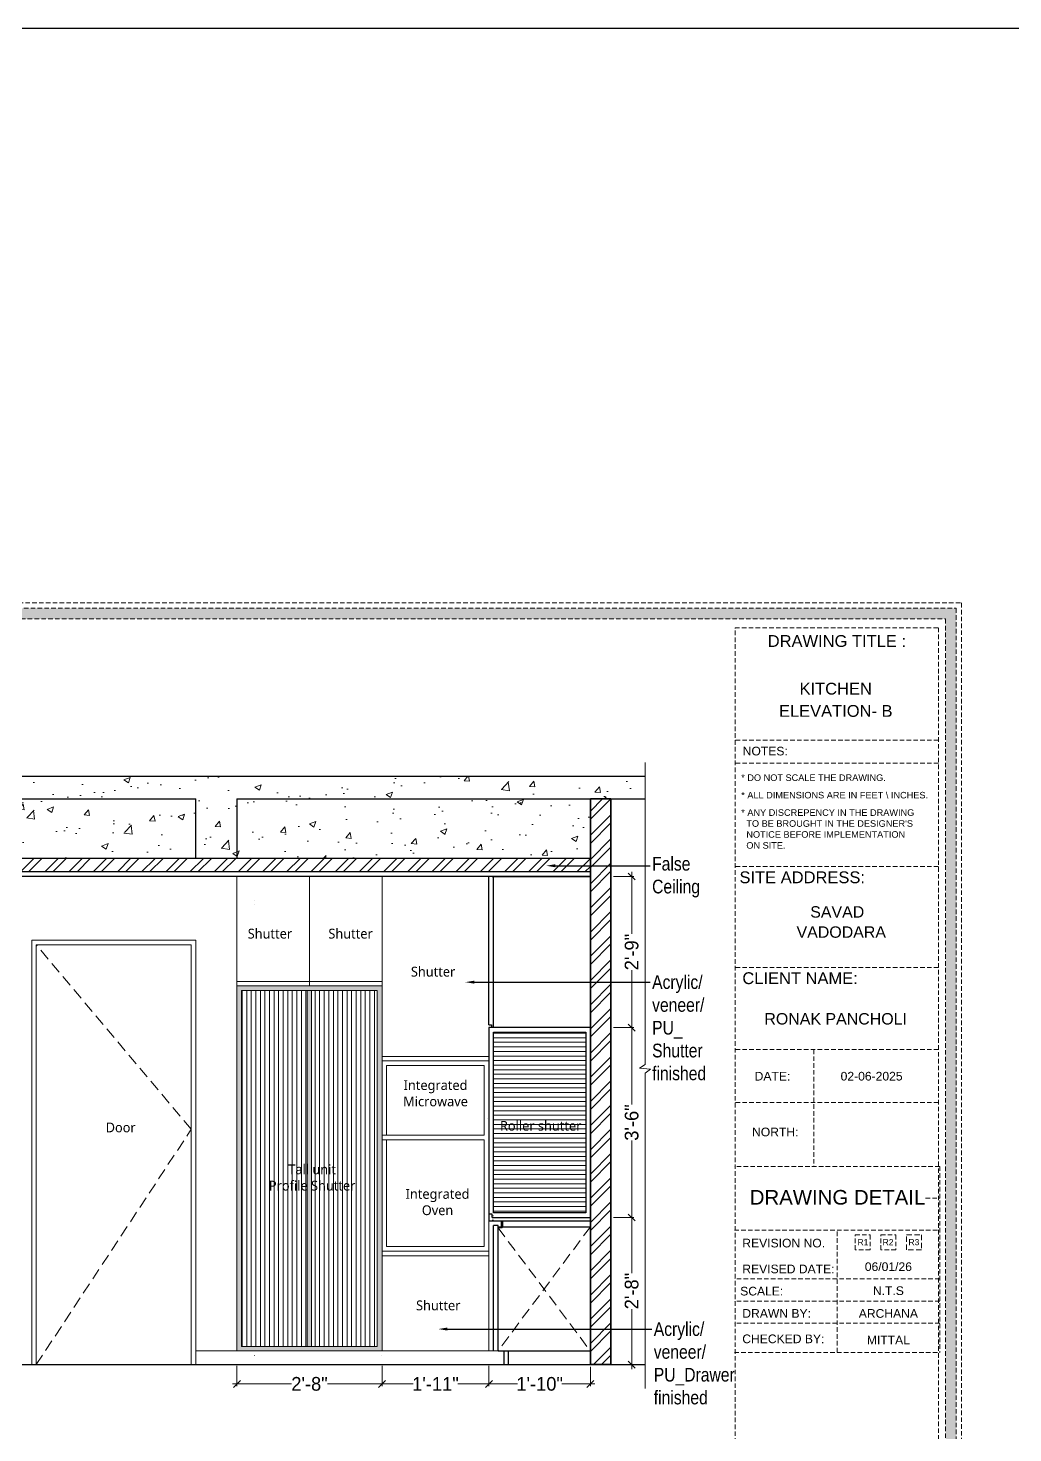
# Model space of a CAD drawing. Header units: millimetres. Extents: x 56222 to 3066687, y -650199 to -121287.
# Drawn here: x 140766.1 to 140982, y -184233.2 to -183925.3 of the extents above; entities that cross this region are included whole.
import ezdxf
from ezdxf import colors
from ezdxf.entities.mleader import LeaderData, LeaderLine
from ezdxf.enums import TextEntityAlignment as Align
from ezdxf.math import Vec2, Vec3

# ---------------------------------------------------------------- set-up
doc = ezdxf.new("R2010")
doc.units = ezdxf.units.MM
doc.header["$MEASUREMENT"] = 0
doc.header["$PDMODE"] = 35
for name, pattern in [('DASHED', [0.75, 0.5, -0.25]), ('DASHED2', [0.375, 0.25, -0.125]), ('DASHEDX2', [1.5, 1, -0.5])]:
    doc.linetypes.add(name, pattern=pattern)
doc.layers.get('Defpoints').update_dxf_attribs({"color": 220})
doc.layers.add('AR HATCH-7', color=7, linetype='Continuous')
doc.layers.add('str coll', color=6, linetype='Continuous')
for name, color, linetype, lineweight in [('COLUMN', 1, 'Continuous', 30), ('Dimension', 10, 'DASHEDX2', 20), ('el', 7, 'Continuous', 20), ('ELEVATION', 250, 'Continuous', 9), ('FIRST FLOOR ( DW_RAIL )', 7, 'Continuous', 9), ('FURNITURE', 32, 'Continuous', 9), ('furniture dimensions', 1, 'DASHED', 0), ('FURNITURE-1', 252, 'Continuous', 13), ('Labelling', 1, 'Continuous', 25), ('NAME PLATE', 7, 'Continuous', 25), ('SECTION ( SLAB PLine )', 104, 'Continuous', 30), ('Text', 7, 'Continuous', 15), ('wall', 7, 'Continuous', 30), ('XX~SLAB ( BEAM )~ ( DIM )', 7, 'Continuous', 9)]:
    doc.layers.add(name, color=color, linetype=linetype, lineweight=lineweight)
doc.layers.add('hatch', color=250, linetype='Continuous', lineweight=9, transparency=0.5)
doc.styles.add('Arial', font='arial.ttf')
doc.styles.add('century g', font='GOTHIC.TTF')
doc.styles.get("Standard").update_dxf_attribs({"font": 'arial.ttf', "height": 6})
doc.styles.add('style4', font='ARIALN.TTF')
doc.dimstyles.new('Archana', dxfattribs={"dimtxt": 2, "dimasz": 0.75, "dimexe": 0.5, "dimexo": 0.5, "dimgap": 0, "dimtad": 0, "dimzin": 0, "dimdsep": 46, "dimlunit": 4, "dimtxsty": 'century g', "dimblk": 'OBLIQUE', "dimcen": 0, "dimdle": 1, "dimclrd": 256, "dimclre": 256, "dimclrt": 256, "dimadec": 0, "dimazin": 0, "dimtfac": 1, "dimtofl": 0, "dimtmove": 1, "dimatfit": 3, "dimfxl": 1, "dimfxlon": 1, "dimtolj": 1, "dimtzin": 0, "dimlwd": -1, "dimlwe": -1, "dimarcsym": 0})
pattern_1 = [(50, (1826.904, 2.807), (14.34520365, -1.2550427), [1.5, -16.5]), (355, (1826.904, 2.807), (-2.7750267, 15.0438427), [1.2, -13.2]), (100.4514445, (1828.099, 2.702), (11.5701769, 13.7887998), [1.2748038, -14.0228422]), (46.1842, (1826.904, 6.807), (21.3448266, -3.3103856), [2.25, -24.75]), (96.635635, (1828.682, 6.531), (18.693239, 19.482372), [1.9122068, -21.0342752]), (351.184164, (1826.904, 6.807), (18.693239, 19.482372), [1.8, -19.8]), (21, (1828.904, 5.807), (11.93814104, -8.0523778), [1.5, -16.5]), (326, (1828.904, 5.807), (4.8663066, 14.5030009), [1.2, -13.2]), (71.451445, (1829.899, 5.136), (16.8044475, 6.45062306), [1.2748038, -14.0228422]), (37.5, (1826.904, 2.807), (0.24319711, 6.65787708), [0, -13.04, 0, -13.4, 0, -13.25]), (7.5, (1826.904, 2.807), (5.26139075, 7.88823424), [0, -7.64, 0, -12.74, 0, -5.05]), (327.5, (1822.444, 2.807), (10.67644872, -0.45109743), [0, -5, 0, -15.6, 0, -20.7]), (317.5, (1820.444, 2.807), (11.6637234, 2.00209965), [0, -6.5, 0, -10.36, 0, -14.7])]

# ---------------------------------------------------------------- blocks, each defined once
blk = doc.blocks.new('_Oblique')
at = {"layer": 'wall', "color": 0, "lineweight": -2}
blk.add_line((-0.5, -0.5), (0.5, 0.5), dxfattribs=at)
blk = doc.blocks.new('*D399')
at = {"layer": 'Defpoints', "color": 0, "linetype": 'Continuous', "lineweight": 30, "transparency": 16777216}
for p in [(140811.86, -184215.24), (140843.68, -184215.24), (140843.68, -184222.47)]:
    blk.add_point(p, dxfattribs=at)
at = {"layer": 'furniture dimensions', "color": 5, "linetype": 'ByBlock', "transparency": 16777216}
blk.add_line((140811.86, -184218.47), (140811.86, -184222.97), dxfattribs=at)
at = {"layer": 'furniture dimensions', "color": 5, "linetype": 'Continuous', "transparency": 16777216}
for p, q in [((140843.68, -184218.47), (140843.68, -184222.97)), ((140810.86, -184222.47), (140823.81, -184222.47)), ((140844.68, -184222.47), (140831.72, -184222.47))]:
    blk.add_line(p, q, dxfattribs=at)
at = {"layer": 'furniture dimensions', "color": 5, "linetype": 'Continuous', "transparency": 16777216, "xscale": 1.5, "yscale": 1.5, "zscale": 1.5, "rotation": 180}
blk.add_blockref('_Oblique', (140811.86, -184222.47), dxfattribs=at)
at = {"layer": 'furniture dimensions', "color": 5, "linetype": 'Continuous', "transparency": 16777216, "xscale": 1.5, "yscale": 1.5, "zscale": 1.5}
blk.add_blockref('_Oblique', (140843.68, -184222.47), dxfattribs=at)
at = {"layer": 'furniture dimensions', "linetype": 'Continuous', "lineweight": 0, "transparency": 16777216, "insert": (140827.77, -184222.47), "char_height": 3, "attachment_point": 5, "style": 'century g'}
blk.add_mtext('\\A1;2\'-8"', dxfattribs=at)
blk = doc.blocks.new('*D400')
at = {"layer": 'Defpoints', "color": 0, "linetype": 'Continuous', "lineweight": 30, "transparency": 16777216}
for p in [(140843.68, -184215.24), (140867.11, -184215.24), (140867.11, -184222.47)]:
    blk.add_point(p, dxfattribs=at)
at = {"layer": 'furniture dimensions', "color": 5, "linetype": 'ByBlock', "transparency": 16777216}
blk.add_line((140843.68, -184218.47), (140843.68, -184222.97), dxfattribs=at)
at = {"layer": 'furniture dimensions', "color": 5, "linetype": 'Continuous', "transparency": 16777216}
for p, q in [((140867.11, -184218.47), (140867.11, -184222.97)), ((140842.68, -184222.47), (140850.52, -184222.47)), ((140868.11, -184222.47), (140860.27, -184222.47))]:
    blk.add_line(p, q, dxfattribs=at)
at = {"layer": 'furniture dimensions', "color": 5, "linetype": 'Continuous', "transparency": 16777216, "xscale": 1.5, "yscale": 1.5, "zscale": 1.5, "rotation": 180}
blk.add_blockref('_Oblique', (140843.68, -184222.47), dxfattribs=at)
at = {"layer": 'furniture dimensions', "color": 5, "linetype": 'Continuous', "transparency": 16777216, "xscale": 1.5, "yscale": 1.5, "zscale": 1.5}
blk.add_blockref('_Oblique', (140867.11, -184222.47), dxfattribs=at)
at = {"layer": 'furniture dimensions', "linetype": 'Continuous', "lineweight": 0, "transparency": 16777216, "insert": (140855.39, -184222.47), "char_height": 3, "attachment_point": 5, "style": 'century g'}
blk.add_mtext('\\A1;1\'-11"', dxfattribs=at)
blk = doc.blocks.new('*D401')
at = {"layer": 'Defpoints', "color": 0, "linetype": 'Continuous', "lineweight": 30, "transparency": 16777216}
for p in [(140867.11, -184215.24), (140889.36, -184218.24), (140867.11, -184222.47)]:
    blk.add_point(p, dxfattribs=at)
at = {"layer": 'furniture dimensions', "color": 5, "linetype": 'Continuous', "transparency": 16777216}
for p, q in [((140867.11, -184218.47), (140867.11, -184222.97)), ((140866.11, -184222.47), (140873.35, -184222.47)), ((140890.36, -184222.47), (140883.11, -184222.47))]:
    blk.add_line(p, q, dxfattribs=at)
at = {"layer": 'furniture dimensions', "color": 5, "linetype": 'ByBlock', "transparency": 16777216}
blk.add_line((140889.36, -184218.74), (140889.36, -184222.97), dxfattribs=at)
at = {"layer": 'furniture dimensions', "color": 5, "linetype": 'Continuous', "transparency": 16777216, "xscale": 1.5, "yscale": 1.5, "zscale": 1.5, "rotation": 180}
blk.add_blockref('_Oblique', (140867.11, -184222.47), dxfattribs=at)
at = {"layer": 'furniture dimensions', "color": 5, "linetype": 'Continuous', "transparency": 16777216, "xscale": 1.5, "yscale": 1.5, "zscale": 1.5}
blk.add_blockref('_Oblique', (140889.36, -184222.47), dxfattribs=at)
at = {"layer": 'furniture dimensions', "linetype": 'Continuous', "lineweight": 0, "transparency": 16777216, "insert": (140878.23, -184222.47), "char_height": 3, "attachment_point": 5, "style": 'century g'}
blk.add_mtext('\\A1;1\'-10"', dxfattribs=at)
blk = doc.blocks.new('*D402')
at = {"layer": 'Defpoints', "color": 0, "linetype": 'Continuous', "lineweight": 30, "transparency": 16777216}
for p in [(140867.83, -184185.99), (140898.41, -184185.99), (140887, -184218.24)]:
    blk.add_point(p, dxfattribs=at)
at = {"layer": 'furniture dimensions', "color": 5, "linetype": 'Continuous', "transparency": 16777216}
for p, q in [((140898.41, -184184.99), (140898.41, -184198.16)), ((140894.41, -184185.99), (140898.91, -184185.99)), ((140898.41, -184219.24), (140898.41, -184206.07))]:
    blk.add_line(p, q, dxfattribs=at)
at = {"layer": 'furniture dimensions', "color": 5, "linetype": 'ByBlock', "transparency": 16777216}
blk.add_line((140894.41, -184218.24), (140898.91, -184218.24), dxfattribs=at)
at = {"layer": 'furniture dimensions', "color": 5, "linetype": 'Continuous', "transparency": 16777216, "xscale": 1.5, "yscale": 1.5, "zscale": 1.5}
for p, rotation in [((140898.41, -184185.99), 90), ((140898.41, -184218.24), 270)]:
    blk.add_blockref('_Oblique', p, dxfattribs=dict(at, rotation=rotation))
at = {"layer": 'furniture dimensions', "linetype": 'Continuous', "lineweight": 0, "transparency": 16777216, "insert": (140898.41, -184202.12), "char_height": 3, "attachment_point": 5, "rotation": 90, "style": 'century g'}
blk.add_mtext('\\A1;2\'-8"', dxfattribs=at)
blk = doc.blocks.new('*D403')
at = {"layer": 'Defpoints', "color": 0, "linetype": 'Continuous', "lineweight": 30, "transparency": 16777216}
for p in [(140887, -184144.37), (140898.41, -184144.37), (140887, -184185.98)]:
    blk.add_point(p, dxfattribs=at)
at = {"layer": 'furniture dimensions', "color": 5, "linetype": 'Continuous', "transparency": 16777216}
for p, q in [((140894.41, -184144.37), (140898.91, -184144.37)), ((140898.41, -184143.37), (140898.41, -184161.23)), ((140898.41, -184186.98), (140898.41, -184169.12))]:
    blk.add_line(p, q, dxfattribs=at)
at = {"layer": 'furniture dimensions', "color": 5, "linetype": 'ByBlock', "transparency": 16777216}
blk.add_line((140894.41, -184185.98), (140898.91, -184185.98), dxfattribs=at)
at = {"layer": 'furniture dimensions', "color": 5, "linetype": 'Continuous', "transparency": 16777216, "xscale": 1.5, "yscale": 1.5, "zscale": 1.5}
for p, rotation in [((140898.41, -184144.37), 90), ((140898.41, -184185.98), 270)]:
    blk.add_blockref('_Oblique', p, dxfattribs=dict(at, rotation=rotation))
at = {"layer": 'furniture dimensions', "linetype": 'Continuous', "lineweight": 0, "transparency": 16777216, "insert": (140898.41, -184165.18), "char_height": 3, "attachment_point": 5, "rotation": 90, "style": 'century g'}
blk.add_mtext('\\A1;3\'-6"', dxfattribs=at)
blk = doc.blocks.new('*D404')
at = {"layer": 'Defpoints', "color": 0, "linetype": 'Continuous', "lineweight": 30, "transparency": 16777216}
for p in [(140887, -184111.24), (140898.41, -184111.24), (140887, -184144.37)]:
    blk.add_point(p, dxfattribs=at)
at = {"layer": 'furniture dimensions', "color": 5, "linetype": 'Continuous', "transparency": 16777216}
for p, q in [((140894.41, -184111.24), (140898.91, -184111.24)), ((140898.41, -184110.24), (140898.41, -184123.85)), ((140898.41, -184145.37), (140898.41, -184131.76))]:
    blk.add_line(p, q, dxfattribs=at)
at = {"layer": 'furniture dimensions', "color": 5, "linetype": 'ByBlock', "transparency": 16777216}
blk.add_line((140894.41, -184144.37), (140898.91, -184144.37), dxfattribs=at)
at = {"layer": 'furniture dimensions', "color": 5, "linetype": 'Continuous', "transparency": 16777216, "xscale": 1.5, "yscale": 1.5, "zscale": 1.5}
for p, rotation in [((140898.41, -184111.24), 90), ((140898.41, -184144.37), 270)]:
    blk.add_blockref('_Oblique', p, dxfattribs=dict(at, rotation=rotation))
at = {"layer": 'furniture dimensions', "linetype": 'Continuous', "lineweight": 0, "transparency": 16777216, "insert": (140898.41, -184127.81), "char_height": 3, "attachment_point": 5, "rotation": 90, "style": 'century g'}
blk.add_mtext('\\A1;2\'-9"', dxfattribs=at)
blk = doc.blocks.new('aggerg')
at = {"layer": 'Dimension', "color": 42, "true_color": 0xd39e00}
blk.add_lwpolyline([(-1.41, 1.41), (1.41, 1.41), (1.41, -1.41), (-1.41, -1.41)], close=True, dxfattribs=at)
at = {"layer": 'NAME PLATE', "lineweight": 0, "insert": (-0.03, 0.62), "char_height": 1.151, "width": 2.2458, "attachment_point": 2, "style": 'Arial'}
blk.add_mtext('R3', dxfattribs=at)

msp = doc.modelspace()

# ---------------------------------------------------------------- hatches: boundary and pattern name
at = {"lineweight": 30}
h = msp.add_hatch(color=7, dxfattribs=at)
h.dxf.hatch_style = 1
h.paths.add_polyline_path([(140828.24, -184136.24), (140827.24, -184136.24), (140827.24, -184214.24), (140828.24, -184214.24)], flags=0)
h.paths.add_polyline_path([(140843.68, -184135.24), (140811.86, -184135.24), (140811.86, -184215.24), (140843.68, -184215.24)])
h.paths.add_polyline_path([(140812.86, -184214.24), (140812.86, -184136.24), (140842.63, -184136.24), (140842.63, -184214.24)], flags=16)
h.paths.add_polyline_path([(140828.24, -184214.24), (140827.24, -184214.24), (140827.24, -184136.24), (140828.24, -184136.24)], flags=16)
at = {"layer": 'AR HATCH-7', "lineweight": 18, "true_color": 0x939598, "transparency": 33554687}
h = msp.add_hatch(dxfattribs=at)
h.set_pattern_fill('ANSI32', color=252, scale=10)
h.paths.add_polyline_path([(140893.86, -184105.89), (140889.36, -184105.89), (140889.36, -184141.28), (140893.86, -184141.28)])
h.paths.add_polyline_path([(140893.86, -184094.24), (140889.36, -184094.24), (140889.36, -184105.89), (140893.86, -184105.89)])
h.paths.add_polyline_path([(140893.86, -184141.28), (140889.36, -184141.28), (140889.36, -184144.37), (140889.36, -184144.37), (140889.36, -184208.88), (140893.86, -184208.88)])
h.paths.add_polyline_path([(140893.86, -184208.88), (140889.36, -184208.88), (140889.36, -184218.24), (140893.86, -184218.24)])
at = {"layer": 'Dimension', "true_color": 0xd39e00}
h = msp.add_hatch(color=42, dxfattribs=at)
h.paths.add_polyline_path([(140637.65, -184286.11), (140969.58, -184286.11), (140969.58, -184052.47), (140637.65, -184052.47)])
h.paths.add_polyline_path([(140639.98, -184283.78), (140967.25, -184283.78), (140967.25, -184054.8), (140639.98, -184054.8)], flags=16)
at = {"layer": 'FURNITURE', "lineweight": 0, "transparency": 33554600}
h = msp.add_hatch(dxfattribs=at)
h.set_pattern_fill('ANSI31', color=9, scale=8, angle=45)
h.paths.add_polyline_path([(140827.24, -184136.24), (140812.86, -184136.24), (140812.86, -184214.24), (140827.24, -184214.24)])
h.paths.add_polyline_path([(140827.24, -184112.24), (140827.24, -184112.24), (140827.24, -184214.24), (140827.24, -184214.24)])
h = msp.add_hatch(dxfattribs=at)
h.set_pattern_fill('ANSI31', color=9, scale=8, angle=45)
h.paths.add_polyline_path([(140842.63, -184136.24), (140828.24, -184136.24), (140828.24, -184214.24), (140842.63, -184214.24)])
h = msp.add_hatch(dxfattribs=at)
h.set_pattern_fill('ANSI31', color=9, scale=8, angle=135)
h.set_pattern_definition([(180, (2476.4112, -786.5934), (-1e-16, -1), [])])
h.paths.add_polyline_path([(140888.35, -184145.35), (140868.08, -184145.4), (140868.08, -184186.99), (140867.83, -184186.99), (140867.83, -184186.24), (140867.83, -184186.24), (140867.83, -184184.99), (140888.36, -184184.98)])
at = {"layer": 'FURNITURE-1', "lineweight": 18, "true_color": 0xc7c8ca}
h = msp.add_hatch(dxfattribs=at)
h.set_pattern_fill('AR-CONC', color=9, scale=2)
h.set_pattern_definition(pattern_1)
h.paths.add_polyline_path([(140901.39, -184089.24), (140643.48, -184089.24), (140643.48, -184094.24), (140889.36, -184094.24), (140893.86, -184094.24), (140901.39, -184094.24)])
h = msp.add_hatch(dxfattribs=at)
h.set_pattern_fill('AR-CONC', color=9, scale=2)
h.set_pattern_definition(pattern_1)
h.paths.add_polyline_path([(140889.36, -184094.24), (140811.86, -184094.24), (140657.36, -184094.24), (140657.36, -184107.24), (140889.36, -184107.24)])
at = {"layer": 'FURNITURE-1', "lineweight": 18, "transparency": 33554572}
h = msp.add_hatch(dxfattribs=at)
h.set_pattern_fill('ANSI32', color=6, scale=10)
h.set_pattern_definition([(45, (1826.9038, 2.807), (-2.65165043, 2.65165043), []), (45, (1828.6715, 2.807), (-2.65165043, 2.65165043), [])])
h.paths.add_polyline_path([(140889.36, -184107.24), (140811.86, -184107.24), (140811.86, -184107.27), (140802.86, -184107.27), (140657.36, -184107.24), (140657.36, -184110.24), (140889.36, -184110.24)])

# ---------------------------------------------------------------- linework, layer by layer
at = {"layer": 'COLUMN'}
msp.add_lwpolyline([(140811.86, -184094.24), (140811.86, -184107.27), (140802.86, -184107.27), (140802.86, -184094.24)], dxfattribs=at)
at = {"layer": 'Dimension', "color": 42, "true_color": 0xd39e00}
for p, q in [((140965.67, -184081.36, 0.12), (140921.07, -184081.36, 0.12)), ((140965.67, -184086.39, 0.12), (140921.07, -184086.39, 0.12)), ((140965.67, -184109.05, 0.12), (140921.07, -184109.05, 0.12)), ((140965.67, -184131.16, 0.12), (140921.07, -184131.16, 0.12)), ((140965.67, -184149.18, 0.12), (140921.07, -184149.18, 0.12)), ((140938.33, -184149.18, 0.12), (140938.33, -184174.78, 0.12)), ((140965.67, -184160.77, 0.12), (140921.07, -184160.77, 0.12)), ((140965.94, -184174.78, 0.12), (140920.93, -184174.78, 0.12)), ((140965.94, -184174.78, 0.12), (140965.94, -184215.55, 0.12)), ((140962.84, -184181.77, 0.12), (140965.94, -184181.77, 0.12)), ((140920.93, -184188.76, 0.12), (140965.94, -184188.76, 0.12)), ((140943.44, -184215.55, 0.12), (140943.44, -184188.76, 0.12)), ((140965.94, -184199.47, 0.12), (140920.93, -184199.47, 0.12)), ((140965.94, -184204.3, 0.12), (140920.93, -184204.3, 0.12)), ((140965.94, -184209.13, 0.12), (140920.93, -184209.13, 0.12)), ((140920.93, -184215.55, 0.12), (140965.94, -184215.55, 0.12))]:
    msp.add_line(p, q, dxfattribs=at)
at = {"layer": 'Dimension', "color": 42, "true_color": 0xd39e00, "elevation": 0.12}
for points in [[(140636.48, -184051.3), (140970.74, -184051.3), (140970.74, -184287.27), (140636.48, -184287.27)], [(140637.65, -184052.47), (140969.58, -184052.47), (140969.58, -184286.11), (140637.65, -184286.11)], [(140639.98, -184054.8), (140967.25, -184054.8), (140967.25, -184283.78), (140639.98, -184283.78)], [(140921.07, -184281.86), (140921.07, -184056.72), (140965.67, -184056.72), (140965.67, -184281.86)], [(140947.42, -184189.79), (140950.71, -184189.79), (140950.71, -184193.08), (140947.42, -184193.08)], [(140953.05, -184189.79), (140956.33, -184189.79), (140956.33, -184193.08), (140953.05, -184193.08)]]:
    msp.add_lwpolyline(points, close=True, dxfattribs=at)
at = {"layer": 'el', "lineweight": 0}
msp.add_line((140802.86, -184215.24), (140889.36, -184215.24), dxfattribs=at)
at = {"layer": 'ELEVATION', "lineweight": 0}
for points in [[(140766.86, -184125.24), (140802.86, -184125.24), (140802.86, -184218.24), (140766.86, -184218.24)], [(140767.86, -184126.24), (140801.86, -184126.24), (140801.86, -184218.24), (140767.86, -184218.24)]]:
    msp.add_lwpolyline(points, close=True, dxfattribs=at)
at = {"layer": 'FIRST FLOOR ( DW_RAIL )', "lineweight": 0}
for p, q in [((140869.11, -184215.24), (140868.11, -184215.24)), ((140871.36, -184215.24), (140871.36, -184218.24))]:
    msp.add_line(p, q, dxfattribs=at)
at = {"layer": 'FURNITURE', "lineweight": 0}
for p, q in [((140827.77, -184135.24), (140827.77, -184111.24)), ((140843.68, -184135.24), (140843.68, -184111.25)), ((140815.73, -184116.48), (140815.73, -184116.48)), ((140815.73, -184117.48), (140815.73, -184117.48)), ((140811.86, -184134.24), (140843.68, -184134.24)), ((140811.86, -184135.24), (140811.86, -184215.24)), ((140811.86, -184135.24), (140843.68, -184135.24)), ((140843.68, -184135.24), (140811.86, -184135.24)), ((140812.86, -184136.24), (140812.86, -184214.24)), ((140812.86, -184136.24), (140842.63, -184136.24)), ((140827.24, -184136.24), (140827.24, -184214.24)), ((140828.24, -184136.24), (140828.24, -184214.24)), ((140842.63, -184136.24), (140842.63, -184214.24)), ((140843.68, -184135.24), (140843.68, -184215.24)), ((140843.68, -184135.24), (140843.68, -184215.24)), ((140867.11, -184136.24), (140867.11, -184136.24)), ((140843.68, -184150.67), (140867.11, -184150.67)), ((140843.68, -184151.67), (140867.11, -184151.67)), ((140866.08, -184152.67), (140844.68, -184152.67)), ((140844.68, -184152.67), (140844.68, -184167.95)), ((140866.08, -184167.95), (140866.08, -184152.67)), ((140866.83, -184164.37), (140866.83, -184164.37)), ((140843.68, -184167.95), (140866.08, -184167.95)), ((140843.68, -184168.95), (140865.83, -184168.95)), ((140867.11, -184185.99), (140867.11, -184185.99)), ((140867.11, -184186.74), (140867.11, -184215.24)), ((140867.83, -184185.99), (140889.36, -184185.99)), ((140870.06, -184188.04), (140888.36, -184188.03)), ((140843.63, -184190.03), (140843.63, -184190.03)), ((140843.68, -184193.37), (140867.11, -184193.37)), ((140843.68, -184194.37), (140867.11, -184194.37)), ((140812.86, -184214.24), (140842.63, -184214.24)), ((140815.73, -184215.16), (140815.73, -184215.16)), ((140815.73, -184215.24), (140843.68, -184215.24)), ((140815.73, -184216.16), (140815.73, -184216.16)), ((140815.73, -184216.16), (140815.73, -184216.24)), ((140815.78, -184215.24), (140889.36, -184215.24)), ((140843.63, -184215.16), (140843.63, -184215.16)), ((140843.63, -184216.16), (140843.63, -184216.16))]:
    msp.add_line(p, q, dxfattribs=at)
at = {"layer": 'FURNITURE', "lineweight": 30}
for p, q in [((140867.11, -184143.76), (140867.11, -184111.25)), ((140867.83, -184111.24), (140889.36, -184111.24)), ((140868.11, -184144.38), (140868.11, -184111.25)), ((140889.36, -184111.24), (140889.36, -184144.37)), ((140889.36, -184144.37), (140867.11, -184144.37)), ((140867.11, -184144.38), (140867.11, -184144.37)), ((140867.11, -184144.37), (140867.11, -184185.99)), ((140870.06, -184188.04), (140889.36, -184188.03))]:
    msp.add_line(p, q, dxfattribs=at)
at = {"layer": 'FURNITURE', "lineweight": 30, "ltscale": 0.4}
for p, q in [((140867.11, -184185.34), (140867.11, -184186.74)), ((140867.73, -184185.24), (140867.21, -184185.24)), ((140867.11, -184186.74), (140889.36, -184186.74)), ((140867.83, -184185.99), (140889.36, -184185.98)), ((140868.11, -184215.24), (140868.11, -184187.74)), ((140869.11, -184187.74), (140868.11, -184187.74)), ((140869.11, -184215.24), (140869.11, -184187.74)), ((140869.11, -184215.24), (140889.36, -184215.24)), ((140870.36, -184215.24), (140870.36, -184218.24)), ((140871.36, -184215.24), (140871.36, -184218.24)), ((140888.36, -184215.24), (140889.36, -184215.24))]:
    msp.add_line(p, q, dxfattribs=at)
at = {"layer": 'FURNITURE', "lineweight": 0}
msp.add_lwpolyline([(140867.11, -184137.24), (140867.11, -184111.24), (140811.86, -184111.24), (140811.86, -184135.24), (140843.68, -184135.24)], dxfattribs=at)
at = {"layer": 'FURNITURE', "lineweight": 30}
for points in [[(140867.11, -184143.76), (140867.7, -184143.76), (140867.7, -184144.38), (140867.11, -184144.38), (140867.11, -184144.37)], [(140868.08, -184145.37), (140888.36, -184145.37), (140888.36, -184184.98), (140868.08, -184184.99), (140868.08, -184145.37)]]:
    msp.add_lwpolyline(points, dxfattribs=at)
at = {"layer": 'FURNITURE', "lineweight": 0}
msp.add_lwpolyline([(140866.08, -184192.37), (140844.68, -184192.37), (140844.68, -184168.95), (140866.08, -184168.95)], close=True, dxfattribs=at)
at = {"layer": 'FURNITURE', "lineweight": 30, "ltscale": 0.4}
msp.add_lwpolyline([(140867.83, -184185.99), (140867.83, -184185.34, 0.414214), (140867.73, -184185.24), (140867.21, -184185.24, 0.414214), (140867.11, -184185.34), (140867.11, -184186.74), (140867.83, -184186.74)], format="xyb", dxfattribs=at)
msp.add_lwpolyline([(140869.11, -184188.04), (140869.66, -184188.04, 0.414214), (140869.86, -184187.84), (140869.86, -184186.74), (140870.06, -184186.74), (140870.06, -184188.04, -0.414214), (140869.86, -184188.24), (140869.11, -184188.24)], format="xyb", close=True, dxfattribs=at)
at = {"layer": 'furniture dimensions', "lineweight": 0}
msp.add_line((140846.81, -184215.24), (140864.31, -184215.24), dxfattribs=at)
at = {"layer": 'hatch', "lineweight": 35, "transparency": 33554687}
msp.add_lwpolyline([(140889.36, -184094.24), (140893.86, -184094.24), (140893.86, -184218.24), (140889.36, -184218.24)], close=True, dxfattribs=at)
at = {"layer": 'Labelling', "color": 9, "linetype": 'DASHED2', "lineweight": 0, "ltscale": 10, "true_color": 0xc7c8ca}
for p, q in [((140801.86, -184166.64), (140767.86, -184126.24)), ((140767.86, -184218.24), (140801.86, -184166.64))]:
    msp.add_line(p, q, dxfattribs=at)
at = {"layer": 'Labelling', "color": 251, "linetype": 'DASHED2', "lineweight": 0, "ltscale": 10, "true_color": 0x636466}
for p, q in [((140889.36, -184188.03), (140869.11, -184215.24)), ((140869.11, -184188.24), (140889.36, -184215.24))]:
    msp.add_line(p, q, dxfattribs=at)
at = {"layer": 'SECTION ( SLAB PLine )', "color": 1}
for p, q in [((140643.48, -184089.24), (140901.39, -184089.24)), ((140643.48, -184094.24), (140802.86, -184094.24)), ((140811.86, -184094.24), (140901.39, -184094.24)), ((140811.86, -184094.24), (140889.36, -184094.24)), ((140657.36, -184107.24), (140889.36, -184107.24)), ((140643.48, -184218.24), (140901.39, -184218.24))]:
    msp.add_line(p, q, dxfattribs=at)
msp.add_lwpolyline([(140811.86, -184107.24), (140811.86, -184107.27), (140802.86, -184107.27), (140802.86, -184107.24)], dxfattribs=at)
at = {"layer": 'str coll', "lineweight": 30}
for p, q in [((140889.36, -184110.24), (140657.36, -184110.24)), ((140889.36, -184111.24), (140657.36, -184111.24))]:
    msp.add_line(p, q, dxfattribs=at)
at = {"layer": 'Text', "color": 251, "linetype": 'Continuous', "lineweight": 0, "true_color": 0x636466}
msp.add_lwpolyline([(140901.39, -184086.29), (140901.39, -184152.48), (140900.12, -184153.26), (140902.56, -184153.51), (140901.39, -184154.35), (140901.39, -184223.48)], dxfattribs=at)
at = {"layer": 'XX~SLAB ( BEAM )~ ( DIM )', "color": 3, "lineweight": 30}
msp.add_lwpolyline([(140009.65, -183925.29), (141614.25, -183925.29), (141614.25, -184419.19), (140009.65, -184419.19)], close=True, dxfattribs=at)

# ---------------------------------------------------------------- block references
at = {"layer": 'NAME PLATE', "xscale": 1.164777309144772, "yscale": 1.164777309144772, "zscale": 1.164777309144772}
msp.add_blockref('aggerg', (140960.32, -184191.44, 0.12), dxfattribs=at)

# ---------------------------------------------------------------- texts
at = {"layer": 'NAME PLATE', "style": 'Arial'}
for s, height, p in [('DRAWING TITLE : ', 2.5875, (140943.9, -184060.93, 0.12)), ('KITCHEN', 2.588, (140943.14, -184071.37, 0.12)), ('ELEVATION- B', 2.5875, (140943.15, -184076.25, 0.12)), ('NOTES:', 1.901, (140927.69, -184084.71, 0.12)), ('SITE ADDRESS:', 2.5875, (140935.8, -184112.72, 0.12)), (' SAVAD ', 2.501, (140943.48, -184120.26, 0)), ('VADODARA', 2.501, (140944.36, -184124.68, 0)), ('CLIENT NAME:', 2.5875, (140935.33, -184134.83, 0.12)), ('RONAK PANCHOLI    ', 2.5013, (140945.07, -184143.69, 0)), ('DATE:', 1.901, (140929.28, -184155.97, 0.12)), ('02-06-2025', 1.901, (140951.01, -184155.97, 0.12)), ('NORTH:', 1.901, (140929.89, -184168.19, 0.12)), ('DRAWING DETAIL', 3.199, (140943.54, -184183.16, 0.12)), ('REVISION NO.', 1.9012, (140931.74, -184192.55, 0.12)), ('REVISED DATE: ', 1.9012, (140933.14, -184198.22, 0.12)), ('SCALE:', 1.901, (140926.92, -184203.08, 0.12)), ('DRAWN BY:', 1.901, (140930.19, -184207.96, 0.12)), ('ARCHANA', 1.901, (140954.69, -184207.97, 0.12)), ('CHECKED BY:', 1.9012, (140931.66, -184213.54, 0.12)), ('MITTAL', 1.901, (140954.69, -184213.79, 0.12))]:
    msp.add_text(s, height=height, dxfattribs=at).set_placement(p, align=Align.CENTER)
for s, p in [('R1', (140947.92, -184192.06, 0.12)), ('R2', (140953.43, -184192.06, 0.12))]:
    msp.add_text(s, height=1.34, dxfattribs=at).set_placement(p)
at = {"layer": 'NAME PLATE', "char_height": 1.4379, "width": 55.555, "attachment_point": 1, "style": 'Arial'}
for s, insert in [('* DO NOT SCALE THE DRAWING.', (140922.43, -184088.87, 0.12)), ('* ALL DIMENSIONS ARE IN FEET \\\\ INCHES.', (140922.43, -184092.7, 0.12)), ("* ANY DISCREPENCY IN THE DRAWING \\P  TO BE BROUGHT IN THE DESIGNER'S\\P  NOTICE BEFORE IMPLEMENTATION \\P  ON SITE.", (140922.43, -184096.52, 0.12))]:
    msp.add_mtext(s, dxfattribs=dict(at, insert=insert))
at = {"layer": 'NAME PLATE', "lineweight": 0, "char_height": 1.901, "attachment_point": 2, "style": 'Arial'}
for s, insert, width in [('06/01/26', (140954.69, -184195.82, 0.12), 16.4761), ('N.T.S', (140954.69, -184201.08, 0.12), 3.7106)]:
    msp.add_mtext(s, dxfattribs=dict(at, insert=insert, width=width))
at = {"layer": 'Text', "ltscale": 20, "char_height": 2.1436, "attachment_point": 1}
for s, insert, width in [('{\\fMalgun Gothic|b0|i0|c0|p34;\\C1;Shutter}', (140814.23, -184122.7), 39.2778), ('{\\fMalgun Gothic|b0|i0|c0|p34;\\C1;Shutter}', (140831.91, -184122.7), 39.2778), ('{\\fMalgun Gothic|b0|i0|c0|p34;\\C1;\\PShutter}', (140850.01, -184127.46), 39.2778), ('\\pxqc;{\\fMalgun Gothic|b0|i0|c0|p34;\\C1;Integrated\\PMicrowave}', (140847.61, -184155.9), 15.5921), ('{\\fMalgun Gothic|b0|i0|c0|p34;\\C1;Door}', (140783.09, -184165.18), 39.2778), ('\\pxqc;{\\fMalgun Gothic|b0|i0|c0|p34;\\C1;Roller shutter}', (140868.91, -184164.82), 19.1028), ('\\pxqc;{\\fMalgun Gothic|b0|i0|c0|p34;\\C1;Tall unit\\PProfile Shutter}', (140808.19, -184174.36), 40.3291), ('\\pxqc;{\\fMalgun Gothic|b0|i0|c0|p34;\\C1;Integrated\\POven}', (140846.29, -184179.75), 19.1028), ('{\\fMalgun Gothic|b0|i0|c0|p34;\\C1;Shutter}', (140851.14, -184204.18), 39.2778)]:
    msp.add_mtext(s, dxfattribs=dict(at, insert=insert, width=width))

# ---------------------------------------------------------------- dimensions: what is measured, and where the dimension line sits
at = {"layer": 'furniture dimensions', "color": 5, "linetype": 'Continuous', "lineweight": 0}
for base, p1, p2, picture, middle in [((140898.41, -184111.24), (140887, -184144.37), (140887, -184111.24), '*D404', (140898.41, -184127.81)), ((140898.41, -184144.37), (140887, -184185.98), (140887, -184144.37), '*D403', (140898.41, -184165.18)), ((140898.41, -184185.99), (140887, -184218.24), (140867.83, -184185.99), '*D402', (140898.41, -184202.12))]:
    dim = msp.add_linear_dim(base=base, p1=p1, p2=p2, angle=90, dimstyle='Archana', override={"dimtxt": 3, "dimasz": 1.5, "dimdec": 0, "dimclrd": 5, "dimclre": 5, "dimfxl": 4}, dxfattribs=at)
    dim.commit()
    dim.dimension.update_dxf_attribs({"geometry": picture, "text_midpoint": middle})
for base, p1, p2, picture, middle in [((140843.68, -184222.47), (140811.86, -184215.24), (140843.68, -184215.24), '*D399', (140827.77, -184222.47)), ((140867.11, -184222.47), (140843.68, -184215.24), (140867.11, -184215.24), '*D400', (140855.39, -184222.47)), ((140867.11, -184222.47), (140889.36, -184218.24), (140867.11, -184215.24), '*D401', (140878.23, -184222.47))]:
    dim = msp.add_linear_dim(base=base, p1=p1, p2=p2, dimstyle='Archana', override={"dimtxt": 3, "dimasz": 1.5, "dimdec": 0, "dimclrd": 5, "dimclre": 5, "dimfxl": 4}, dxfattribs=at)
    dim.commit()
    dim.dimension.update_dxf_attribs({"geometry": picture, "text_midpoint": middle})

# ---------------------------------------------------------------- leaders
at = {"layer": 'Text', "color": 1, "lineweight": 0, "ltscale": 20}
ml = msp.add_multileader_mtext('Standard', dxfattribs=at)
ml.set_content('False \\PCeiling', color=1, style='style4')
ml.set_leader_properties()
ml.build(insert=Vec2(0, 0))
ml.multileader.update_dxf_attribs({"dogleg_length": 2.02, "arrow_head_size": 2})
ctx = ml.context
ctx.base_point, ctx.char_height, ctx.arrow_head_size, ctx.landing_gap_size, ctx.plane_origin = Vec3(140902.49, -184108.89), 3, 2, 0.4, Vec3(140835.45, -184105.89)
notes = []
notes.append((ctx, [(0, (1, 1, 0), (140900.46, -184108.89), (1, 0), 2.02, [(0, [(140879.64, -184108.89)], 0, [])])]))
ctx.mtext.insert = Vec3(140902.89, -184106.95)
ml = msp.add_multileader_mtext('Standard', dxfattribs=at)
ml.set_content('Acrylic/\\Pveneer/ \\PPU_\\PShutter \\Pfinished', color=1, style='style4')
ml.set_leader_properties()
ml.build(insert=Vec2(0, 0))
ml.multileader.update_dxf_attribs({"dogleg_length": 2.02, "arrow_head_size": 2})
ctx = ml.context
ctx.base_point, ctx.char_height, ctx.arrow_head_size, ctx.landing_gap_size, ctx.plane_origin = Vec3(140902.49, -184134.41), 3, 2, 0.4, Vec3(140835.45, -184134.41)
notes.append((ctx, [(0, (1, 1, 0), (140900.46, -184134.41), (1, 0), 2.02, [(0, [(140861.91, -184134.41)], 0, [])])]))
ctx.mtext.insert = Vec3(140902.89, -184132.89)
ml = msp.add_multileader_mtext('Standard', dxfattribs=at)
ml.set_content('Acrylic/\\Pveneer/ \\PPU_Drawer\\Pfinished', color=1, style='style4')
ml.set_leader_properties()
ml.build(insert=Vec2(0, 0))
ml.multileader.update_dxf_attribs({"dogleg_length": 2.02, "arrow_head_size": 2})
ctx = ml.context
ctx.base_point, ctx.char_height, ctx.arrow_head_size, ctx.landing_gap_size, ctx.plane_origin = Vec3(140902.85, -184210.46), 3, 2, 0.4, Vec3(140835.81, -184210.46)
notes.append((ctx, [(0, (1, 1, 0), (140900.82, -184210.46), (1, 0), 2.02, [(0, [(140856.02, -184210.44)], 0, [])])]))
ctx.mtext.insert = Vec3(140903.25, -184208.94)
for ctx, leaders in notes:
    for number, flags, end, landing, length, lines in leaders:
        leader = LeaderData()
        leader.index, (leader.has_last_leader_line, leader.has_dogleg_vector, leader.attachment_direction) = number, flags
        leader.last_leader_point, leader.dogleg_vector, leader.dogleg_length = Vec3(end), Vec3(landing), length
        for number, points, colour, breaks in lines:
            line = LeaderLine()
            line.index, line.vertices, line.color, line.breaks = number, Vec3.list(points), colors.encode_raw_color(colour), breaks
            leader.lines.append(line)
        ctx.leaders.append(leader)

doc.saveas('drawing.dxf')
